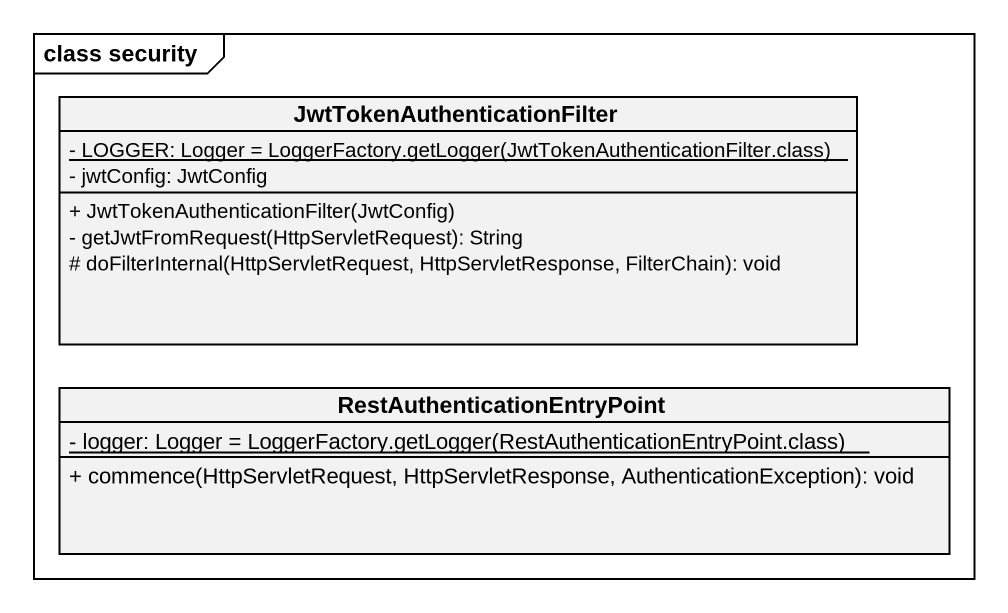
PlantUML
@startuml
mainframe class security
hide circle
hide empty members
skinparam classAttributeIconSize 0
class JwtTokenAuthenticationFilter {
  {static} {field} - LOGGER: Logger = LoggerFactory.getLogger(JwtTokenAuthenticationFilter.class)
  - jwtConfig: JwtConfig
  + JwtTokenAuthenticationFilter(JwtConfig)
  - getJwtFromRequest(HttpServletRequest): String
  # doFilterInternal(HttpServletRequest, HttpServletResponse, FilterChain): void
}
class RestAuthenticationEntryPoint {
  {static} {field} - logger: Logger = LoggerFactory.getLogger(RestAuthenticationEntryPoint.class)
  + commence(HttpServletRequest, HttpServletResponse, AuthenticationException): void
}
@enduml
